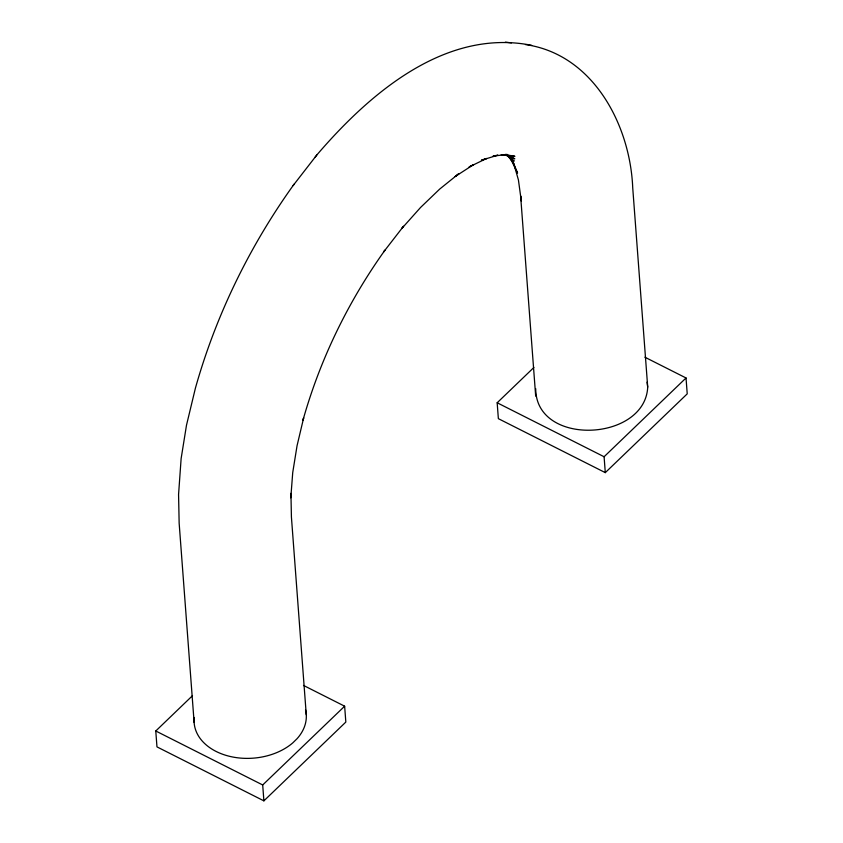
<?xml version="1.0" encoding="UTF-8"?>
<svg xmlns="http://www.w3.org/2000/svg" width="843" height="843" viewBox="0 0 843 843"><rect width="100%" height="100%" fill="white"/><g stroke="black" fill="none" stroke-linecap="round" stroke-linejoin="round"><path stroke-width="1.26" d="M535.726 388.665C535.642 446.895 645.137 441.7 647.709 387.085L632.724 187.789C630.164 124.943 593.198 54.279 525.452 44.574M294.323 183.985L293.058 185.629C249.286 246.883 215.84 315.545 195.439 388.043L186.493 425.22L181.129 458.571L178.568 494.472L179.148 523.176L194.132 722.493M315.113 157.198L316.831 154.975C368.876 94.205 444.935 28.03 531.659 45.322M293.058 185.629L316.831 154.975M303.512 685.433L344.639 706.192L345.83 722.072L263.891 800.85L156.967 746.877L155.776 730.997L192.499 695.675M644.906 357.211L686.033 377.97L687.224 393.86L605.295 472.628L498.361 418.655L497.17 402.775L533.904 367.464M263.891 800.85L262.7 784.97L344.639 706.192M605.295 472.628L604.094 456.748L686.033 377.97M493.25 155.966L497.886 155.165L481.416 160.223L486.696 158.452L469.108 166.967L473.671 164.554L455.178 176.545L458.845 173.647L439.688 189.085L420.573 207.462L401.826 228.464L403.544 226.24L383.744 251.783L384.998 250.139C348.212 301.604 320.108 359.308 302.964 420.246L303.67 417.801L297.052 445.736L292.732 472.544L290.793 497.813L290.94 493.345L291.415 516.98L306.272 714.695M493.355 156.029L507.286 154.511L504.841 154.564M501.174 154.659L514.925 156.313L505.115 154.596M505.389 42.15L511.459 42.888M505.126 154.912L514.81 158.811L505.832 154.374M497.17 402.775L604.094 456.748M155.776 730.997L262.7 784.97M505.6 154.532L514.167 161.087L507.707 155.312M507.602 155.618L514.009 163.784L510.637 158.779L517.57 173.089L514.082 164.554M514.125 164.859L518.424 179.97L521.29 200.992L520.626 195.934L535.684 396.105M647.055 382.142L647.709 387.085M305.514 709.764A56.207 39.674 -4.3 0 1 297.052 738.71L292.806 742.862A56.207 39.674 -4.3 0 1 228.611 756.087A56.207 39.674 -4.3 0 1 194.259 717.498"/></g></svg>
